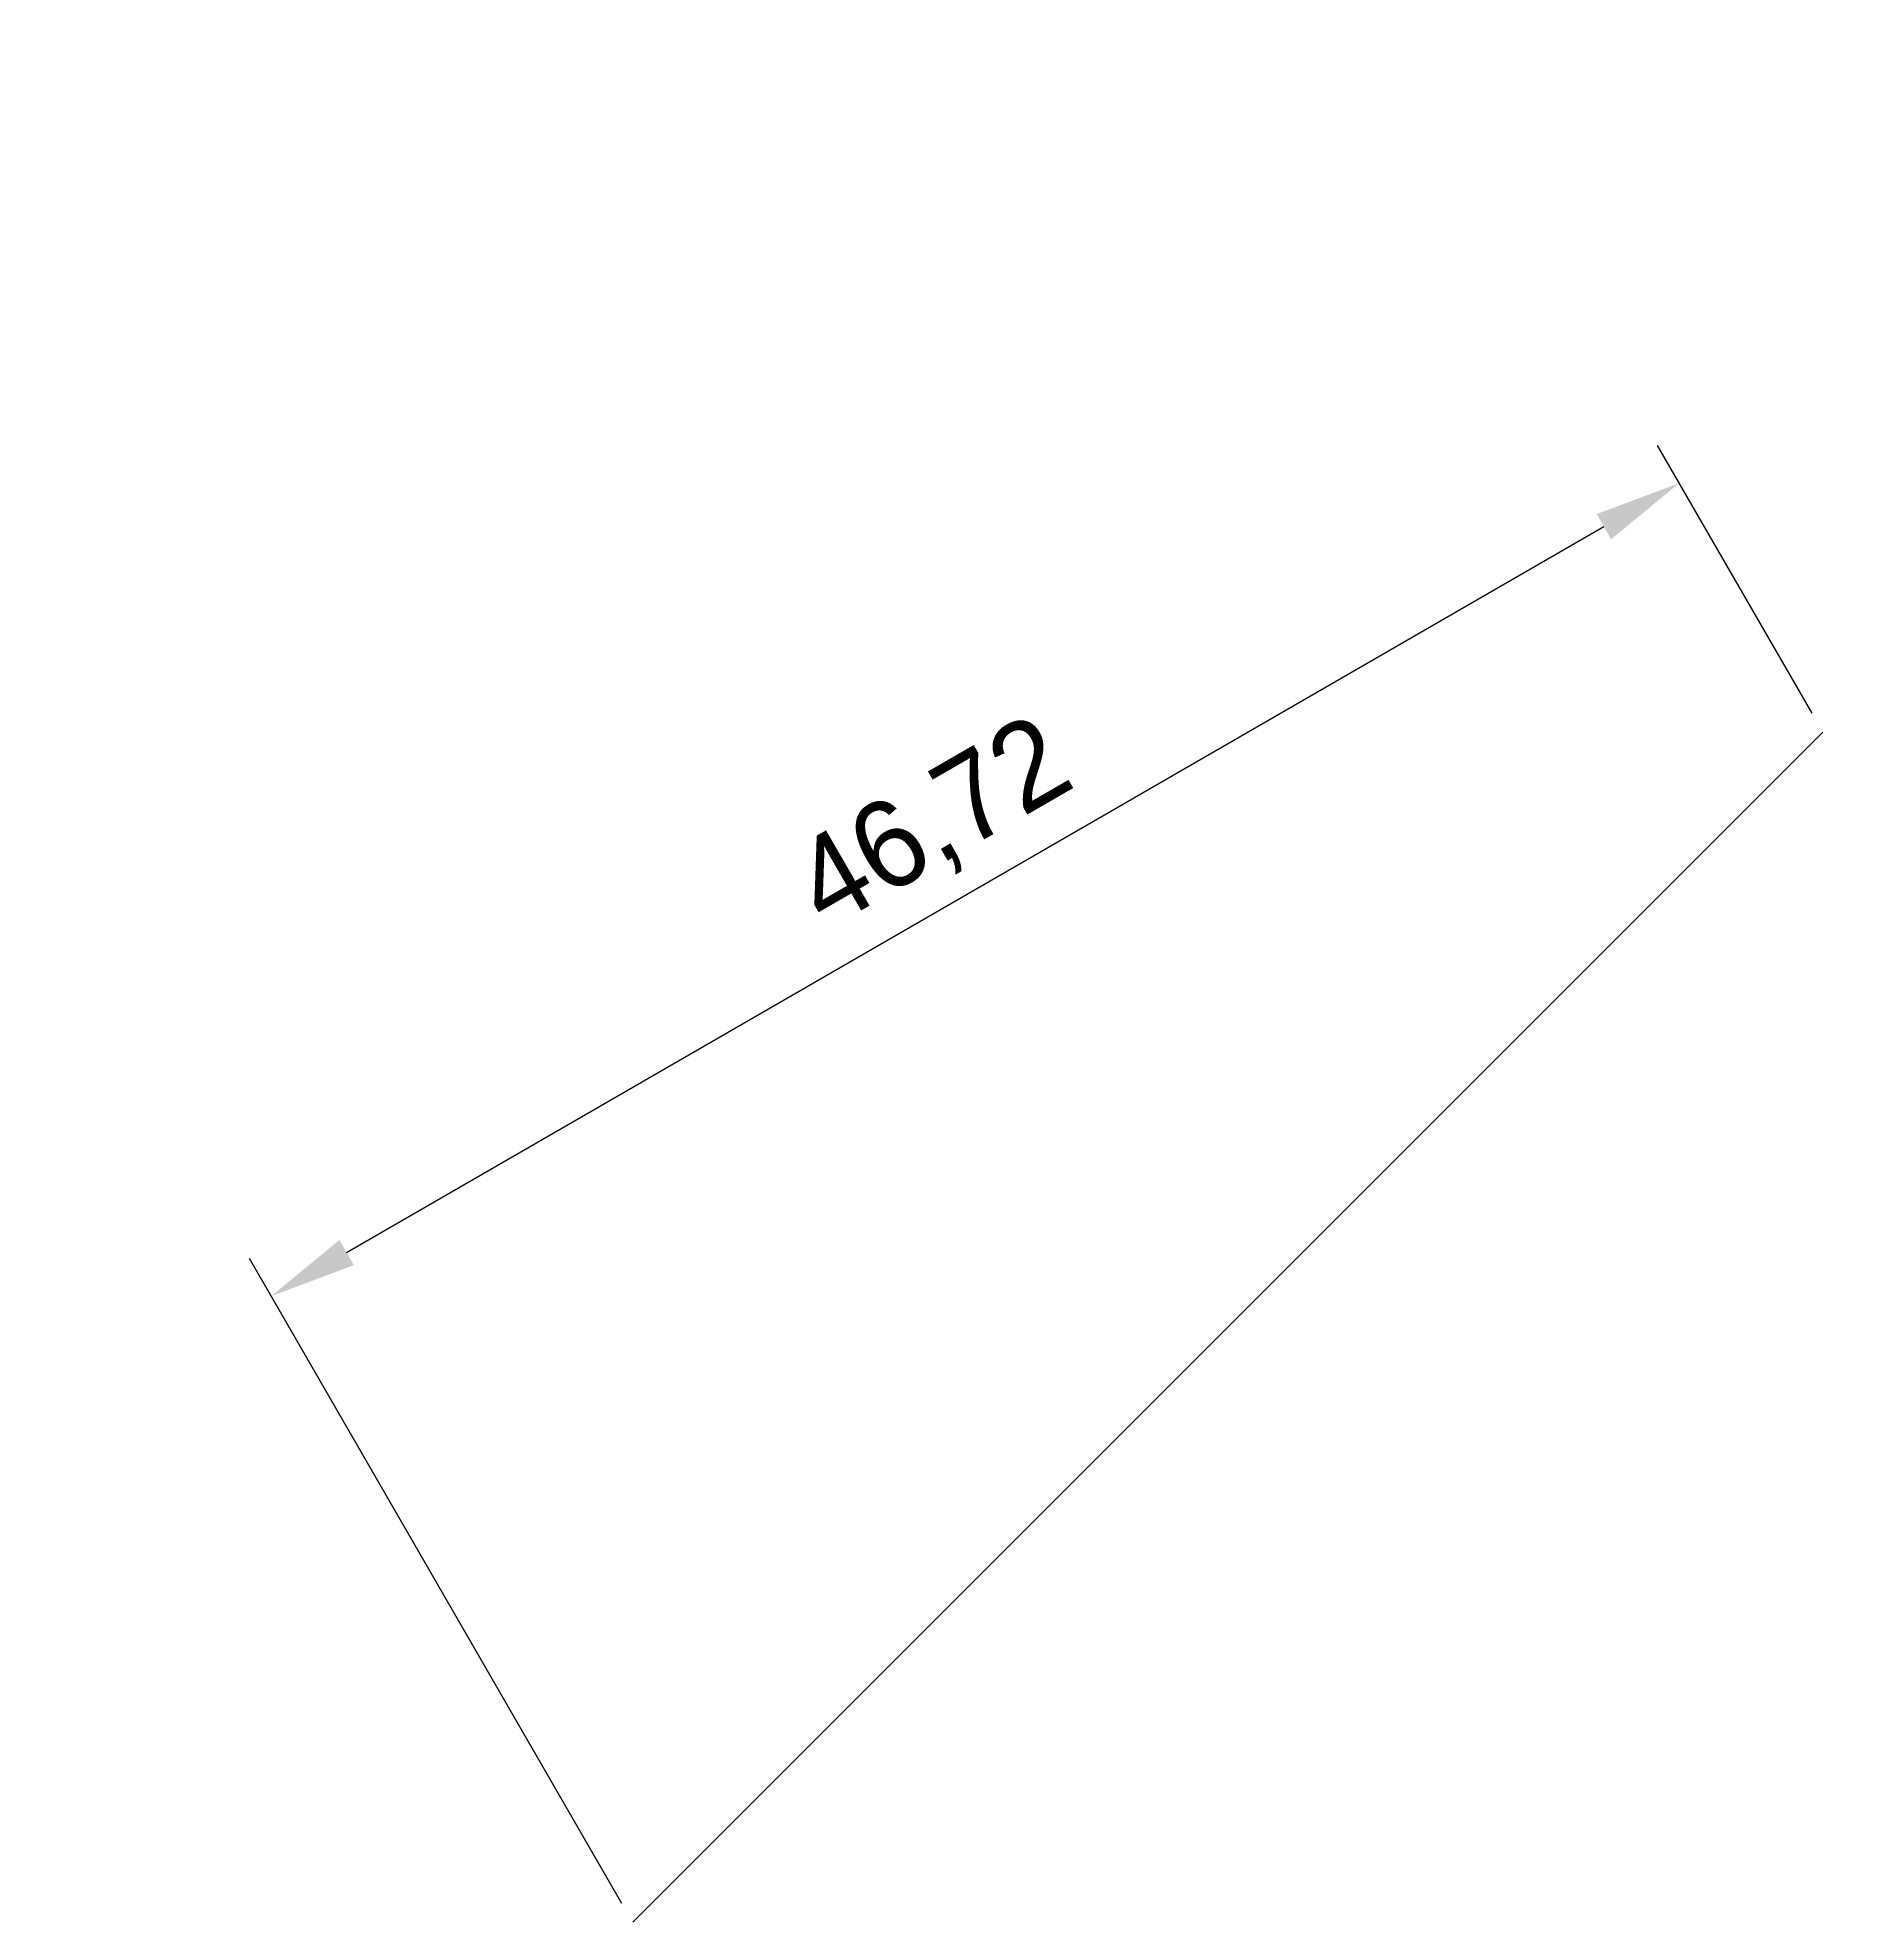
# Model space of a CAD drawing. Extents: x -15 to 1085, y -206 to 111.
# Drawn here: x 313.2 to 365.5, y 2.9 to 57.1 of the extents above; entities that cross this region are included whole.
import ezdxf

# ---------------------------------------------------------------- set-up
doc = ezdxf.new("R2010")
doc.units = 0
doc.header["$PDMODE"] = 34
doc.header["$PDSIZE"] = 0.1
doc.layers.get('0').update_dxf_attribs({"linetype": 'CONTINUOUS'})
doc.layers.get('DEFPOINTS').update_dxf_attribs({"linetype": 'CONTINUOUS'})
doc.layers.add('LAYER1', color=7, linetype='CONTINUOUS')
doc.layers.add('LAYER2', color=65, linetype='CONTINUOUS')
doc.dimstyles.get("Standard").update_dxf_attribs({"dimtxt": 0.18, "dimasz": 0.18, "dimexe": 0.18, "dimexo": 0.0625, "dimgap": 0.09, "dimtad": 0, "dimtih": 1, "dimtoh": 1, "dimzin": 0, "dimcen": 0.09, "dimazin": 3, "dimtfac": 1, "dimtofl": 0, "dimtmove": 0, "dimatfit": 3})

# ---------------------------------------------------------------- blocks, each defined once
blk = doc.blocks.new('*U37')
at = {"layer": 'LAYER1', "color": 0}
blk.add_text('46,72', height=2.5, rotation=30, dxfattribs=at).set_placement((335.846, 31.432))
blk = doc.blocks.new('*D3')
at = {"layer": 'DEFPOINTS', "color": 0}
for p in [(360.358, 44.291), (364.487, 37.139), (330.289, 2.941)]:
    blk.add_point(p, dxfattribs=at)
at = {"layer": 'LAYER1', "color": 0}
for p, q in [((364.175, 37.681), (359.733, 45.374)), ((322.066, 22.183), (358.193, 43.041)), ((329.977, 3.482), (319.276, 22.016))]:
    blk.add_line(p, q, dxfattribs=at)
for points in [[(357.985, 43.402), (358.401, 42.68), (360.358, 44.291)], [(321.858, 22.544), (322.275, 21.823), (319.901, 20.933)]]:
    blk.add_solid(points, dxfattribs=at)
blk.add_blockref('*U37', (0, 0))
blk = doc.blocks.new('*U39')
at = {"layer": 'LAYER1', "color": 0}
blk.add_text('102,59', height=2.5, dxfattribs=at).set_placement((701.014, 15.46))
blk = doc.blocks.new('*D6')
at = {"layer": 'DEFPOINTS', "color": 0}
for p in [(313.19, 111.235), (700.77, 14.341), (660.872, 8.641)]:
    blk.add_point(p, dxfattribs=at)
at = {"layer": 'LAYER1', "color": 0}
for p, q in [((690.77, 8.641), (695.77, 14.341)), ((695.77, 14.341), (711.543, 14.341)), ((661.497, 8.641), (690.77, 8.641))]:
    blk.add_line(p, q, dxfattribs=at)
blk.add_blockref('*U39', (0, 0))
blk = doc.blocks.new('*U40')
at = {"layer": 'LAYER1', "color": 0}
blk.add_text('353,38', height=2.5, rotation=90, dxfattribs=at).set_placement((676.851, 43.317))
blk = doc.blocks.new('*D7')
at = {"layer": 'DEFPOINTS', "color": 0}
for p in [(313.19, 111.235), (677.971, 42.839), (666.571, 2.941)]:
    blk.add_point(p, dxfattribs=at)
at = {"layer": 'LAYER1', "color": 0}
for p, q in [((677.971, 37.839), (677.971, 53.846)), ((666.571, 32.839), (677.971, 37.839)), ((666.571, 3.566), (666.571, 32.839))]:
    blk.add_line(p, q, dxfattribs=at)
blk.add_blockref('*U40', (0, 0))

msp = doc.modelspace()

# ---------------------------------------------------------------- linework, layer by layer
at = {"layer": 'LAYER2'}
msp.add_line((330.289, 2.941), (364.487, 37.139), dxfattribs=at)

# ---------------------------------------------------------------- dimensions: what is measured, and where the dimension line sits
at = {"layer": 'LAYER1'}
for feature_location, offset, dtype, picture, middle in [((660.872, 8.641), (39.898, 5.7), 0, '*D6', (706.469, 16.468)), ((666.571, 2.941), (11.399, 39.898), 1, '*D7', (675.843, 48.655))]:
    dim = msp.add_ordinate_dim(feature_location=feature_location, offset=offset, dtype=dtype, origin=(313.19, 111.235), dimstyle='Standard', dxfattribs=at)
    dim.commit()
    dim.dimension.update_dxf_attribs({"geometry": picture, "text_midpoint": middle})
dim = msp.add_linear_dim(base=(360.358, 44.291), p1=(330.289, 2.941), p2=(364.487, 37.139), angle=30, dimstyle='Standard', dxfattribs=at)
dim.commit()
dim.dimension.update_dxf_attribs({"geometry": '*D3', "text_midpoint": (339.066, 34.455)})

doc.saveas('drawing.dxf')
